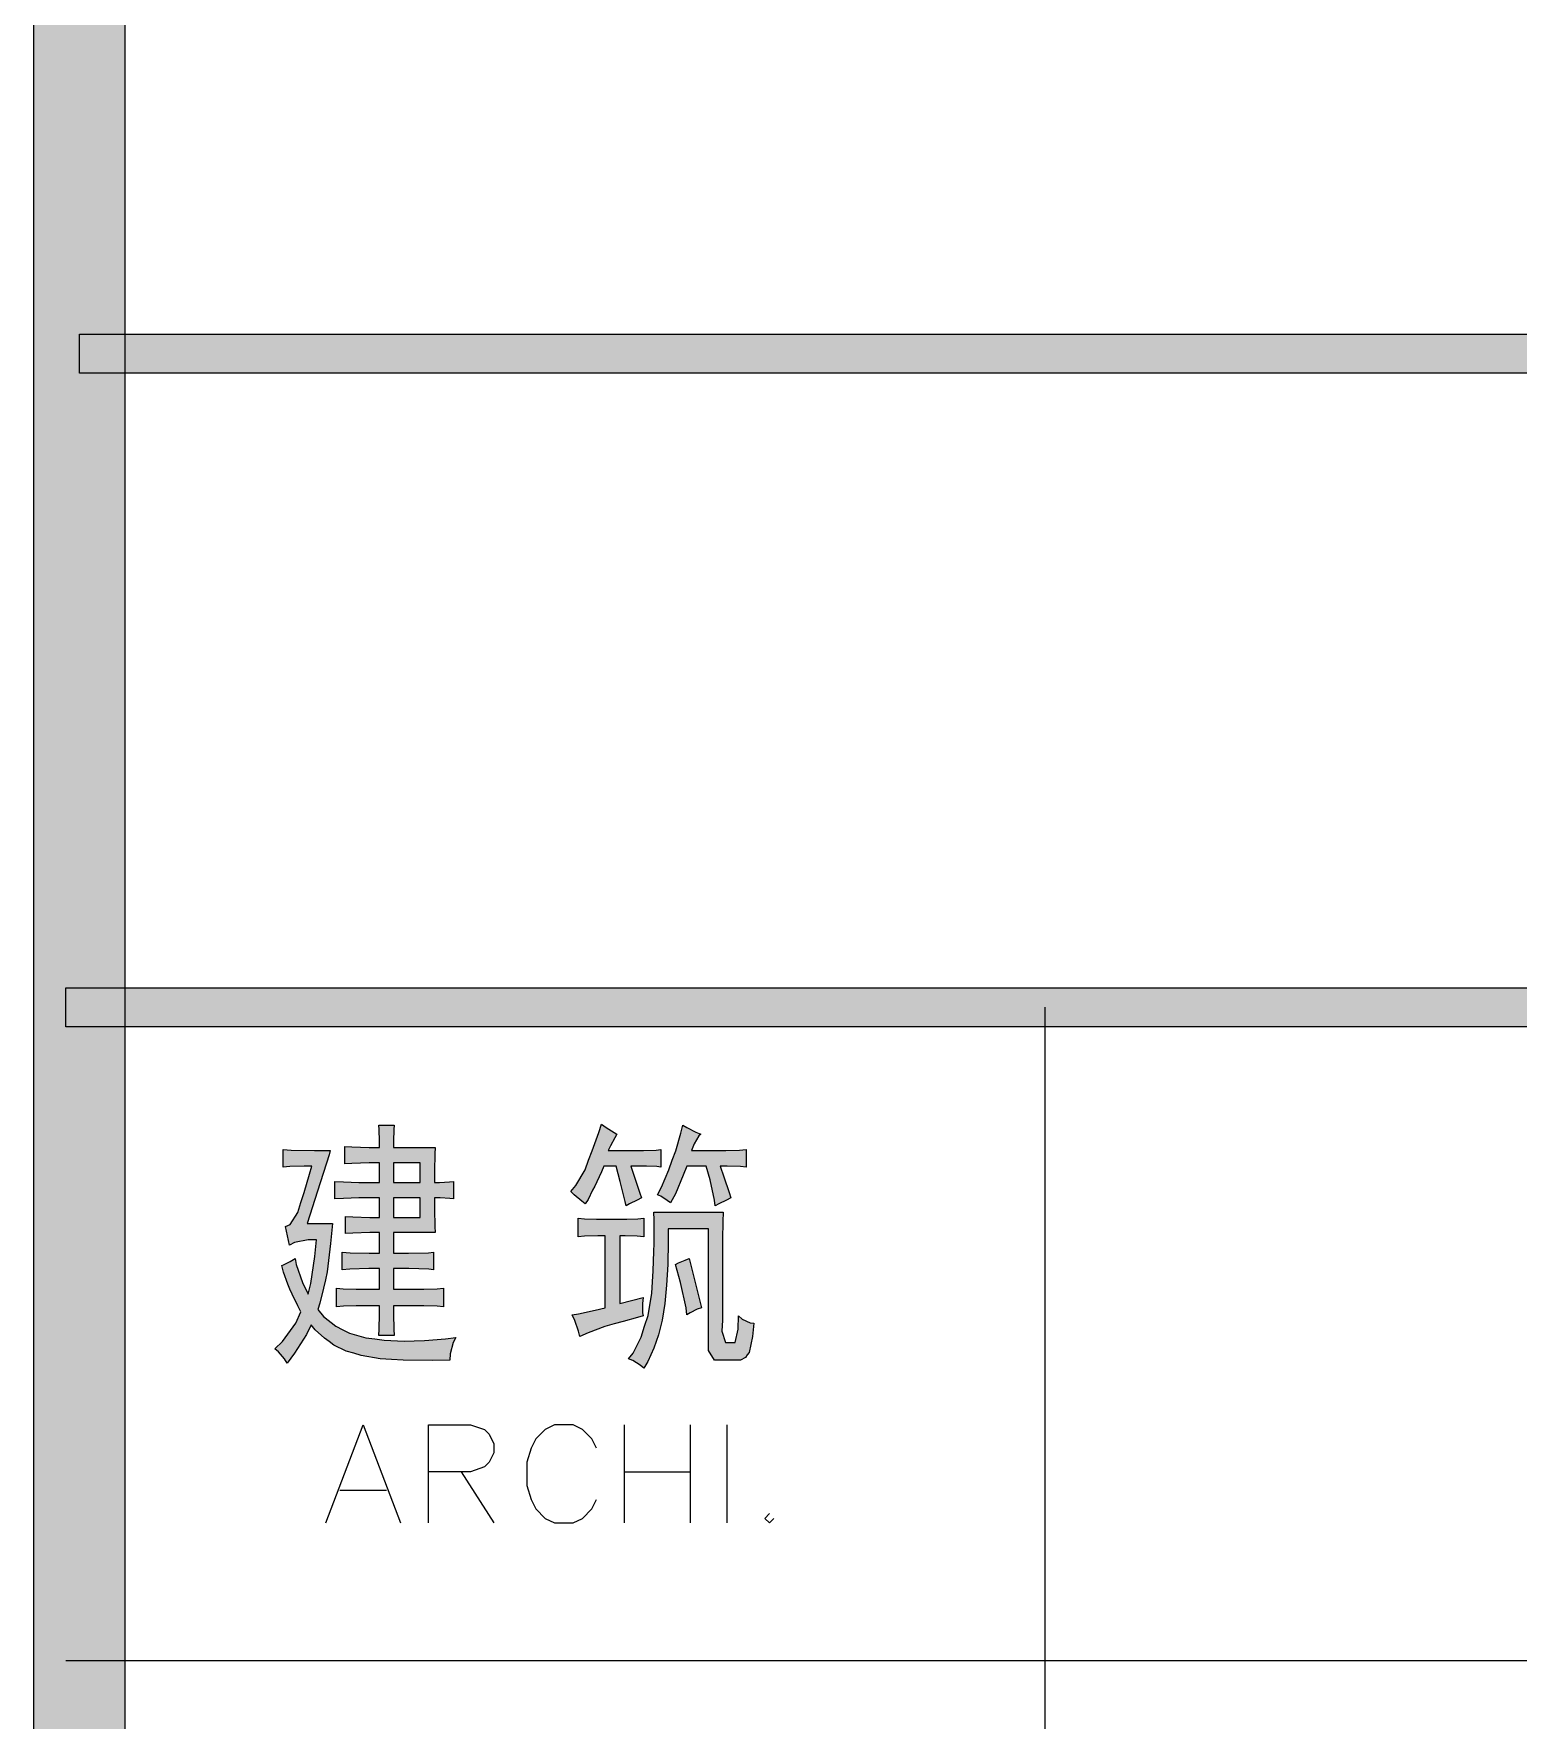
# Model space of a CAD drawing. Header units: millimetres. Extents: x 210 to 63265, y -7201 to 22496.
# Drawn here: x 60238 to 61052, y 16051 to 16976 of the extents above; entities that cross this region are included whole.
import ezdxf

# ---------------------------------------------------------------- set-up
doc = ezdxf.new("R2010")
doc.units = ezdxf.units.MM

msp = doc.modelspace()

# ---------------------------------------------------------------- hatches: boundary and pattern name
h = msp.add_hatch(color=0)
h.dxf.hatch_style = 2
h.paths.add_polyline_path([(60288.06, -6701.34), (60238.15, -6701.34), (60238.15, 21996.03), (60288.06, 21996.03)])
h = msp.add_hatch(color=0)
h.dxf.hatch_style = 2
h.paths.add_polyline_path([(62765.02, 16811.34), (62765.02, 16789.87), (60263.2, 16789.87), (60263.2, 16811.34)])
h = msp.add_hatch(color=0)
h.dxf.hatch_style = 2
h.paths.add_polyline_path([(60255.68, 16431.37), (60255.68, 16452.83), (62765.02, 16452.83), (62765.02, 16431.37)])
h = msp.add_hatch(color=0)
h.paths.add_polyline_path([(60427.78, 16365.18), (60427.78, 16368.76), (60427.6, 16375.02), (60427.42, 16377.52), (60435.83, 16377.52), (60435.65, 16375.02), (60435.47, 16368.76), (60435.47, 16365.18), (60458.19, 16365.18), (60458.01, 16361.78), (60457.83, 16352.3), (60457.83, 16346.04), (60460.69, 16346.04), (60466.06, 16346.39), (60468.39, 16346.57), (60468.39, 16337.09), (60466.24, 16337.27), (60461.05, 16337.63), (60457.83, 16337.63), (60457.83, 16331.37), (60458.01, 16321.88), (60458.19, 16318.49), (60435.47, 16318.49), (60435.47, 16307.22), (60443.7, 16307.22), (60454.61, 16307.39), (60457.3, 16307.75), (60457.3, 16298.09), (60454.79, 16298.45), (60443.88, 16298.81), (60435.47, 16298.81), (60435.47, 16287.54), (60448.17, 16287.54), (60452.11, 16287.54), (60459.44, 16287.72), (60462.84, 16288.07), (60462.84, 16277.88), (60459.44, 16278.24), (60452.11, 16278.41), (60448.17, 16278.41), (60435.47, 16278.41), (60435.47, 16273.76), (60435.65, 16265.53), (60435.83, 16262.13), (60427.42, 16262.13), (60427.6, 16265.53), (60427.78, 16273.76), (60427.78, 16278.41), (60418.12, 16278.41), (60414.9, 16278.41), (60407.92, 16278.24), (60404.16, 16277.88), (60404.16, 16288.07), (60407.74, 16287.72), (60414.9, 16287.54), (60418.48, 16287.54), (60427.78, 16287.54), (60427.78, 16298.81), (60421.87, 16298.81), (60411.5, 16298.45), (60407.2, 16298.09), (60407.2, 16307.75), (60411.68, 16307.39), (60422.05, 16307.22), (60427.78, 16307.22), (60427.78, 16318.49), (60422.41, 16318.49), (60413.11, 16318.13), (60409.17, 16317.95), (60409.17, 16327.43), (60413.11, 16327.25), (60422.41, 16326.89), (60427.78, 16326.89), (60427.78, 16337.63), (60420.26, 16337.63), (60416.33, 16337.63), (60407.92, 16337.27), (60403.27, 16337.09), (60403.27, 16346.57), (60407.92, 16346.39), (60416.33, 16346.04), (60420.26, 16346.04), (60427.78, 16346.04), (60427.78, 16356.77), (60422.05, 16356.77), (60412.57, 16356.41), (60408.81, 16356.23), (60408.81, 16365.71), (60412.57, 16365.53), (60422.05, 16365.18)])
h.paths.add_polyline_path([(60450.14, 16326.89), (60450.14, 16337.63), (60435.47, 16337.63), (60435.47, 16326.89)])
h.paths.add_polyline_path([(60450.14, 16346.04), (60450.14, 16356.77), (60435.47, 16356.77), (60435.47, 16346.04)])
h = msp.add_hatch(color=0)
h.dxf.hatch_style = 2
h.paths.add_polyline_path([(60557.83, 16372.51), (60556.76, 16370.54), (60554.43, 16366.07), (60553.18, 16363.57), (60568.03, 16363.57), (60572.5, 16363.57), (60579.48, 16363.75), (60581.98, 16364.1), (60581.98, 16354.44), (60579.84, 16354.8), (60574.11, 16354.98), (60570.53, 16354.98), (60565.53, 16354.98), (60567.67, 16348.9), (60570.53, 16340.13), (60571.43, 16337.63), (60569.1, 16336.38), (60564.81, 16334.23), (60563.02, 16333.16), (60562.48, 16335.66), (60559.8, 16346.57), (60557.48, 16354.98), (60550.68, 16354.98), (60549.43, 16351.94), (60546.92, 16346.39), (60545.85, 16344.07), (60544.6, 16341.74), (60542.09, 16336.73), (60540.48, 16334.23), (60538.69, 16335.84), (60534.58, 16339.24), (60532.61, 16341.03), (60535.47, 16344.43), (60540.48, 16353.01), (60542.45, 16358.2), (60544.42, 16363.39), (60547.99, 16373.41), (60549.43, 16378.06), (60552.11, 16376.09), (60556.4, 16373.41)])
h = msp.add_hatch(color=0)
h.dxf.hatch_style = 2
h.paths.add_polyline_path([(60587.35, 16334.77), (60585.56, 16336.2), (60581.98, 16338.52), (60580.19, 16339.24), (60582.34, 16343.53), (60586.46, 16353.01), (60588.25, 16358.2), (60590.21, 16363.39), (60593.08, 16373.05), (60594.15, 16377.52), (60596.3, 16376.09), (60601.13, 16373.59), (60603.99, 16372.51), (60602.91, 16371.62), (60600.23, 16367.15), (60598.8, 16363.57), (60614.01, 16363.57), (60617.58, 16363.57), (60625.1, 16363.75), (60628.85, 16364.1), (60628.85, 16354.44), (60625.63, 16354.8), (60618.48, 16354.98), (60614.54, 16354.98), (60616.51, 16349.08), (60619.55, 16340.49), (60620.45, 16337.63), (60618.12, 16336.38), (60613.83, 16334.23), (60611.86, 16333.16), (60611.5, 16336.38), (60609, 16347.47), (60606.85, 16354.98), (60596.3, 16354.98), (60594.33, 16349.97), (60590.03, 16339.77)])
h = msp.add_hatch(color=0)
h.dxf.hatch_style = 2
h.paths.add_polyline_path([(60400.76, 16363.57), (60400.23, 16361.24), (60393.79, 16341.21), (60388.06, 16323.5), (60402.02, 16323.5), (60400.94, 16312.58), (60398.98, 16297.02), (60398.08, 16292.55), (60397.01, 16288.07), (60395.04, 16279.85), (60393.97, 16276.27), (60397.01, 16272.51), (60403.81, 16267.14), (60407.56, 16265.18), (60411.32, 16263.39), (60420.26, 16260.88), (60425.27, 16260.17), (60430.28, 16259.45), (60441.19, 16258.91), (60446.74, 16259.09), (60452.46, 16259.27), (60463.91, 16260.17), (60469.64, 16261.06), (60468.21, 16258.2), (60466.42, 16251.94), (60466.24, 16248.54), (60456.58, 16248.36), (60440.66, 16248.54), (60434.4, 16248.9), (60428.14, 16249.25), (60417.76, 16251.04), (60413.65, 16252.3), (60409.53, 16253.55), (60402.73, 16256.77), (60400.23, 16258.74), (60397.54, 16260.7), (60392.54, 16265.18), (60390.21, 16267.86), (60387.71, 16262.67), (60381.09, 16252.3), (60377.15, 16246.93), (60375.72, 16249.25), (60372.32, 16253.19), (60370.35, 16254.8), (60374.65, 16258.74), (60381.8, 16268.93), (60384.66, 16275.01), (60382.88, 16278.41), (60379.83, 16284.68), (60378.58, 16287.54), (60377.51, 16290.22), (60375.18, 16296.84), (60374.11, 16300.42), (60375.18, 16300.78), (60378.76, 16302.74), (60381.44, 16304.35), (60381.98, 16300.95), (60385.56, 16291.12), (60388.6, 16284.68), (60390.03, 16290.58), (60392.36, 16305.43), (60393.25, 16314.55), (60388.6, 16314.55), (60381.09, 16313.12), (60378.4, 16311.69), (60376.26, 16321.88), (60378.76, 16322.96), (60383.05, 16329.58), (60384.66, 16335.12), (60386.45, 16340.49), (60389.32, 16350.51), (60390.57, 16354.98), (60386.45, 16354.98), (60378.58, 16354.8), (60375, 16354.44), (60375, 16364.1), (60379.3, 16363.75), (60392.18, 16363.57)])
h = msp.add_hatch(color=0)
h.dxf.hatch_style = 2
h.paths.add_polyline_path([(60616.15, 16329.76), (60615.97, 16324.57), (60615.79, 16314.73), (60615.79, 16310.08), (60615.79, 16270.54), (60615.44, 16264.46), (60617.4, 16258.2), (60619.55, 16258.2), (60621.16, 16258.2), (60622.77, 16258.2), (60624.38, 16265.53), (60624.56, 16272.87), (60626.71, 16271.08), (60631, 16269.11), (60632.97, 16268.93), (60632.25, 16261.6), (60630.46, 16252.83), (60629.39, 16251.4), (60628.5, 16249.97), (60625.63, 16248.54), (60623.84, 16248.54), (60614.9, 16248.54), (60611.5, 16248.54), (60608.1, 16253.91), (60608.1, 16259.27), (60608.1, 16320.63), (60586.1, 16320.63), (60586.1, 16313.66), (60585.92, 16300.95), (60585.56, 16295.41), (60585.2, 16289.68), (60584.13, 16279.67), (60583.41, 16275.01), (60582.7, 16270.54), (60580.73, 16262.49), (60579.48, 16258.74), (60578.23, 16255.16), (60574.83, 16247.82), (60572.68, 16244.07), (60570.71, 16245.86), (60566.6, 16248.36), (60564.27, 16249.25), (60566.78, 16252.3), (60571.25, 16261.24), (60573.04, 16267.14), (60575.01, 16273.05), (60577.15, 16285.21), (60577.51, 16291.47), (60577.87, 16297.56), (60578.23, 16308.11), (60578.41, 16312.58), (60578.41, 16316.88), (60578.41, 16325.46), (60578.23, 16329.76)])
h = msp.add_hatch(color=0)
h.dxf.hatch_style = 2
h.paths.add_polyline_path([(60560.34, 16325.82), (60563.38, 16325.82), (60569.46, 16326), (60572.68, 16326.36), (60572.68, 16316.16), (60569.1, 16316.52), (60562.48, 16316.7), (60559.62, 16316.7), (60559.62, 16279.67), (60572.32, 16282.89), (60571.97, 16279.67), (60571.97, 16274.48), (60572.32, 16272.87), (60569.28, 16271.97), (60561.41, 16269.83), (60556.4, 16268.4), (60551.39, 16266.96), (60542.09, 16263.57), (60537.62, 16261.6), (60536.9, 16264.46), (60534.93, 16270.36), (60533.32, 16273.4), (60536.9, 16273.94), (60546.03, 16275.91), (60551.57, 16277.34), (60551.57, 16316.7), (60547.46, 16316.7), (60540.12, 16316.52), (60536.72, 16316.16), (60536.72, 16326.36), (60540.12, 16326), (60546.74, 16325.82), (60549.78, 16325.82)])
h = msp.add_hatch(color=0)
h.dxf.hatch_style = 2
h.paths.add_polyline_path([(60604.35, 16277.34), (60602.02, 16276.45), (60598.08, 16274.48), (60596.3, 16273.4), (60595.94, 16277.34), (60592.72, 16291.12), (60590.03, 16300.95), (60591.64, 16301.85), (60595.4, 16303.46), (60597.55, 16304.35)])

# ---------------------------------------------------------------- linework, layer by layer
at = {"color": 0, "lineweight": 0}
for points in [[(60288.06, -6701.34), (60238.15, -6701.34), (60238.15, 21996.03), (60288.06, 21996.03)], [(62765.02, 16811.34), (62765.02, 16789.87), (60263.2, 16789.87), (60263.2, 16811.34)], [(60255.68, 16431.37), (60255.68, 16452.83), (62765.02, 16452.83), (62765.02, 16431.37)], [(60427.78, 16365.18), (60427.78, 16368.76), (60427.6, 16375.02), (60427.42, 16377.52), (60435.83, 16377.52), (60435.65, 16375.02), (60435.47, 16368.76), (60435.47, 16365.18), (60458.19, 16365.18), (60458.01, 16361.78), (60457.83, 16352.3), (60457.83, 16346.04), (60460.69, 16346.04), (60466.06, 16346.39), (60468.39, 16346.57), (60468.39, 16337.09), (60466.24, 16337.27), (60461.05, 16337.63), (60457.83, 16337.63), (60457.83, 16331.37), (60458.01, 16321.88), (60458.19, 16318.49), (60435.47, 16318.49), (60435.47, 16307.22), (60443.7, 16307.22), (60454.61, 16307.39), (60457.3, 16307.75), (60457.3, 16298.09), (60454.79, 16298.45), (60443.88, 16298.81), (60435.47, 16298.81), (60435.47, 16287.54), (60448.17, 16287.54), (60452.11, 16287.54), (60459.44, 16287.72), (60462.84, 16288.07), (60462.84, 16277.88), (60459.44, 16278.24), (60452.11, 16278.41), (60448.17, 16278.41), (60435.47, 16278.41), (60435.47, 16273.76), (60435.65, 16265.53), (60435.83, 16262.13), (60427.42, 16262.13), (60427.6, 16265.53), (60427.78, 16273.76), (60427.78, 16278.41), (60418.12, 16278.41), (60414.9, 16278.41), (60407.92, 16278.24), (60404.16, 16277.88), (60404.16, 16288.07), (60407.74, 16287.72), (60414.9, 16287.54), (60418.48, 16287.54), (60427.78, 16287.54), (60427.78, 16298.81), (60421.87, 16298.81), (60411.5, 16298.45), (60407.2, 16298.09), (60407.2, 16307.75), (60411.68, 16307.39), (60422.05, 16307.22), (60427.78, 16307.22), (60427.78, 16318.49), (60422.41, 16318.49), (60413.11, 16318.13), (60409.17, 16317.95), (60409.17, 16327.43), (60413.11, 16327.25), (60422.41, 16326.89), (60427.78, 16326.89), (60427.78, 16337.63), (60420.26, 16337.63), (60416.33, 16337.63), (60407.92, 16337.27), (60403.27, 16337.09), (60403.27, 16346.57), (60407.92, 16346.39), (60416.33, 16346.04), (60420.26, 16346.04), (60427.78, 16346.04), (60427.78, 16356.77), (60422.05, 16356.77), (60412.57, 16356.41), (60408.81, 16356.23), (60408.81, 16365.71), (60412.57, 16365.53), (60422.05, 16365.18)], [(60557.83, 16372.51), (60556.76, 16370.54), (60554.43, 16366.07), (60553.18, 16363.57), (60568.03, 16363.57), (60572.5, 16363.57), (60579.48, 16363.75), (60581.98, 16364.1), (60581.98, 16354.44), (60579.84, 16354.8), (60574.11, 16354.98), (60570.53, 16354.98), (60565.53, 16354.98), (60567.67, 16348.9), (60570.53, 16340.13), (60571.43, 16337.63), (60569.1, 16336.38), (60564.81, 16334.23), (60563.02, 16333.16), (60562.48, 16335.66), (60559.8, 16346.57), (60557.48, 16354.98), (60550.68, 16354.98), (60549.43, 16351.94), (60546.92, 16346.39), (60545.85, 16344.07), (60544.6, 16341.74), (60542.09, 16336.73), (60540.48, 16334.23), (60538.69, 16335.84), (60534.58, 16339.24), (60532.61, 16341.03), (60535.47, 16344.43), (60540.48, 16353.01), (60542.45, 16358.2), (60544.42, 16363.39), (60547.99, 16373.41), (60549.43, 16378.06), (60552.11, 16376.09), (60556.4, 16373.41)], [(60587.35, 16334.77), (60585.56, 16336.2), (60581.98, 16338.52), (60580.19, 16339.24), (60582.34, 16343.53), (60586.46, 16353.01), (60588.25, 16358.2), (60590.21, 16363.39), (60593.08, 16373.05), (60594.15, 16377.52), (60596.3, 16376.09), (60601.13, 16373.59), (60603.99, 16372.51), (60602.91, 16371.62), (60600.23, 16367.15), (60598.8, 16363.57), (60614.01, 16363.57), (60617.58, 16363.57), (60625.1, 16363.75), (60628.85, 16364.1), (60628.85, 16354.44), (60625.63, 16354.8), (60618.48, 16354.98), (60614.54, 16354.98), (60616.51, 16349.08), (60619.55, 16340.49), (60620.45, 16337.63), (60618.12, 16336.38), (60613.83, 16334.23), (60611.86, 16333.16), (60611.5, 16336.38), (60609, 16347.47), (60606.85, 16354.98), (60596.3, 16354.98), (60594.33, 16349.97), (60590.03, 16339.77)], [(60400.76, 16363.57), (60400.23, 16361.24), (60393.79, 16341.21), (60388.06, 16323.5), (60402.02, 16323.5), (60400.94, 16312.58), (60398.98, 16297.02), (60398.08, 16292.55), (60397.01, 16288.07), (60395.04, 16279.85), (60393.97, 16276.27), (60397.01, 16272.51), (60403.81, 16267.14), (60407.56, 16265.18), (60411.32, 16263.39), (60420.26, 16260.88), (60425.27, 16260.17), (60430.28, 16259.45), (60441.19, 16258.91), (60446.74, 16259.09), (60452.46, 16259.27), (60463.91, 16260.17), (60469.64, 16261.06), (60468.21, 16258.2), (60466.42, 16251.94), (60466.24, 16248.54), (60456.58, 16248.36), (60440.66, 16248.54), (60434.4, 16248.9), (60428.14, 16249.25), (60417.76, 16251.04), (60413.65, 16252.3), (60409.53, 16253.55), (60402.73, 16256.77), (60400.23, 16258.74), (60397.54, 16260.7), (60392.54, 16265.18), (60390.21, 16267.86), (60387.71, 16262.67), (60381.09, 16252.3), (60377.15, 16246.93), (60375.72, 16249.25), (60372.32, 16253.19), (60370.35, 16254.8), (60374.65, 16258.74), (60381.8, 16268.93), (60384.66, 16275.01), (60382.88, 16278.41), (60379.83, 16284.68), (60378.58, 16287.54), (60377.51, 16290.22), (60375.18, 16296.84), (60374.11, 16300.42), (60375.18, 16300.78), (60378.76, 16302.74), (60381.44, 16304.35), (60381.98, 16300.95), (60385.56, 16291.12), (60388.6, 16284.68), (60390.03, 16290.58), (60392.36, 16305.43), (60393.25, 16314.55), (60388.6, 16314.55), (60381.09, 16313.12), (60378.4, 16311.69), (60376.26, 16321.88), (60378.76, 16322.96), (60383.05, 16329.58), (60384.66, 16335.12), (60386.45, 16340.49), (60389.32, 16350.51), (60390.57, 16354.98), (60386.45, 16354.98), (60378.58, 16354.8), (60375, 16354.44), (60375, 16364.1), (60379.3, 16363.75), (60392.18, 16363.57)], [(60450.14, 16346.04), (60450.14, 16356.77), (60435.47, 16356.77), (60435.47, 16346.04)], [(60450.14, 16326.89), (60450.14, 16337.63), (60435.47, 16337.63), (60435.47, 16326.89)], [(60616.15, 16329.76), (60615.97, 16324.57), (60615.79, 16314.73), (60615.79, 16310.08), (60615.79, 16270.54), (60615.44, 16264.46), (60617.4, 16258.2), (60619.55, 16258.2), (60621.16, 16258.2), (60622.77, 16258.2), (60624.38, 16265.53), (60624.56, 16272.87), (60626.71, 16271.08), (60631, 16269.11), (60632.97, 16268.93), (60632.25, 16261.6), (60630.46, 16252.83), (60629.39, 16251.4), (60628.5, 16249.97), (60625.63, 16248.54), (60623.84, 16248.54), (60614.9, 16248.54), (60611.5, 16248.54), (60608.1, 16253.91), (60608.1, 16259.27), (60608.1, 16320.63), (60586.1, 16320.63), (60586.1, 16313.66), (60585.92, 16300.95), (60585.56, 16295.41), (60585.2, 16289.68), (60584.13, 16279.67), (60583.41, 16275.01), (60582.7, 16270.54), (60580.73, 16262.49), (60579.48, 16258.74), (60578.23, 16255.16), (60574.83, 16247.82), (60572.68, 16244.07), (60570.71, 16245.86), (60566.6, 16248.36), (60564.27, 16249.25), (60566.78, 16252.3), (60571.25, 16261.24), (60573.04, 16267.14), (60575.01, 16273.05), (60577.15, 16285.21), (60577.51, 16291.47), (60577.87, 16297.56), (60578.23, 16308.11), (60578.41, 16312.58), (60578.41, 16316.88), (60578.41, 16325.46), (60578.23, 16329.76)], [(60560.34, 16325.82), (60563.38, 16325.82), (60569.46, 16326), (60572.68, 16326.36), (60572.68, 16316.16), (60569.1, 16316.52), (60562.48, 16316.7), (60559.62, 16316.7), (60559.62, 16279.67), (60572.32, 16282.89), (60571.97, 16279.67), (60571.97, 16274.48), (60572.32, 16272.87), (60569.28, 16271.97), (60561.41, 16269.83), (60556.4, 16268.4), (60551.39, 16266.96), (60542.09, 16263.57), (60537.62, 16261.6), (60536.9, 16264.46), (60534.93, 16270.36), (60533.32, 16273.4), (60536.9, 16273.94), (60546.03, 16275.91), (60551.57, 16277.34), (60551.57, 16316.7), (60547.46, 16316.7), (60540.12, 16316.52), (60536.72, 16316.16), (60536.72, 16326.36), (60540.12, 16326), (60546.74, 16325.82), (60549.78, 16325.82)], [(60604.35, 16277.34), (60602.02, 16276.45), (60598.08, 16274.48), (60596.3, 16273.4), (60595.94, 16277.34), (60592.72, 16291.12), (60590.03, 16300.95), (60591.64, 16301.85), (60595.4, 16303.46), (60597.55, 16304.35)]]:
    msp.add_lwpolyline(points, close=True, dxfattribs=at)
for points in [[(60792.54, 16442.1), (60792.54, 15376.79)], [(60398.26, 16159.27), (60418.83, 16213.12), (60439.23, 16159.27)], [(60454.61, 16159.27), (60454.61, 16213.12), (60477.69, 16213.12), (60485.38, 16210.43), (60487.89, 16207.93), (60490.39, 16202.74), (60490.39, 16197.73), (60487.89, 16192.55), (60485.38, 16190.04), (60477.69, 16187.36), (60454.61, 16187.36)], [(60546.74, 16200.24), (60544.24, 16205.43), (60539.05, 16210.43), (60534.04, 16213.12), (60523.66, 16213.12), (60518.66, 16210.43), (60513.47, 16205.43), (60510.96, 16200.24), (60508.46, 16192.55), (60508.46, 16179.84), (60510.96, 16172.15), (60513.47, 16166.96), (60518.66, 16161.78), (60523.66, 16159.27), (60534.04, 16159.27), (60539.05, 16161.78), (60544.24, 16166.96), (60546.74, 16172.15)], [(60562.13, 16159.27), (60562.13, 16213.12)], [(60598.08, 16213.12), (60598.08, 16159.27)], [(60618.48, 16159.27), (60618.48, 16213.12)], [(60472.5, 16187.36), (60490.39, 16159.27)], [(60562.13, 16187.36), (60598.08, 16187.36)], [(60405.95, 16177.16), (60431.53, 16177.16)], [(60641.56, 16164.46), (60639.05, 16161.78), (60641.56, 16159.27), (60644.06, 16161.78)], [(60255.68, 16083.78), (62765.02, 16083.78)]]:
    msp.add_lwpolyline(points, dxfattribs=at)

doc.saveas('drawing.dxf')
